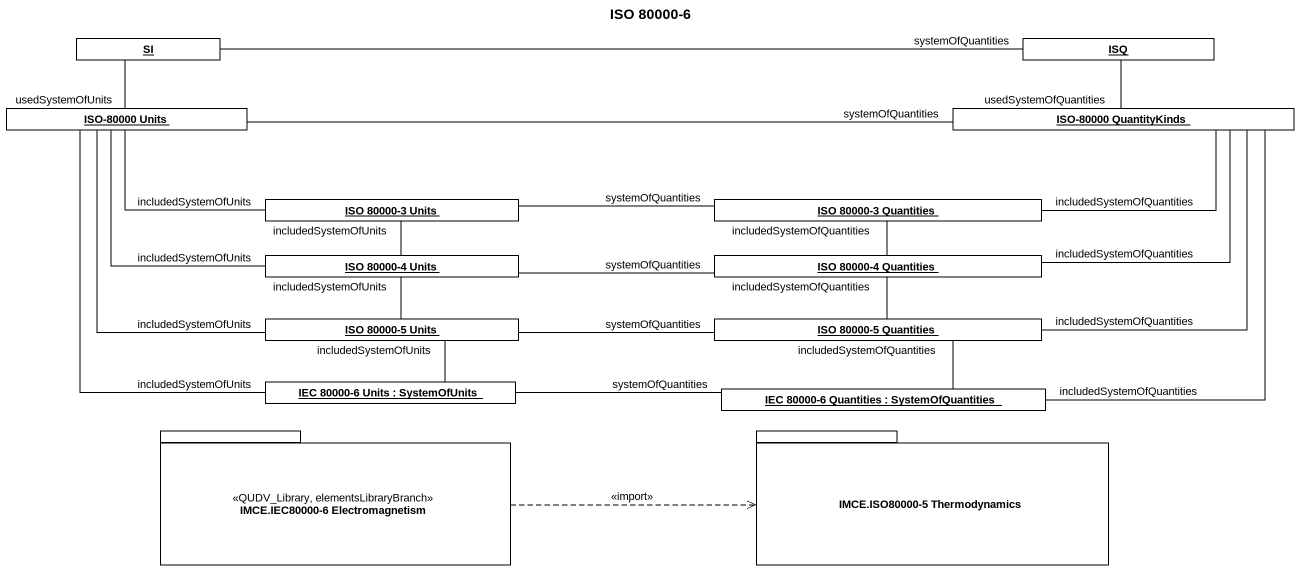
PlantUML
@startuml
title ISO 80000-6
hide circle
hide empty members
object SI #FFFFFF
object ISQ #FFFFFF
object "ISO-80000 Units" as ISO_80000_Units #FFFFFF
object "ISO-80000 QuantityKinds" as ISO_80000_QuantityKinds #FFFFFF
object "ISO 80000-3 Units" as ISO_80000_3_Units #FFFFFF
object "ISO 80000-3 Quantities" as ISO_80000_3_Quantities #FFFFFF
object "ISO 80000-4 Units" as ISO_80000_4_Units #FFFFFF
object "ISO 80000-4 Quantities" as ISO_80000_4_Quantities #FFFFFF
object "ISO 80000-5 Units" as ISO_80000_5_Units #FFFFFF
object "ISO 80000-5 Quantities" as ISO_80000_5_Quantities #FFFFFF
object "IEC 80000-6 Units : SystemOfUnits" as IEC_80000_6_Units #FFFFFF
object "IEC 80000-6 Quantities : SystemOfQuantities" as IEC_80000_6_Quantities #FFFFFF
package "IMCE.IEC80000-6 Electromagnetism" as IMCE_IEC80000_6 <<QUDV_Library, elementsLibraryBranch>> {
}
package "IMCE.ISO80000-5 Thermodynamics" as IMCE_ISO80000_5 {
}
ISQ -left- SI : systemOfQuantities
ISO_80000_Units -up- SI : usedSystemOfUnits
ISO_80000_QuantityKinds -up- ISQ : usedSystemOfQuantities
ISO_80000_QuantityKinds -left- ISO_80000_Units : systemOfQuantities
ISO_80000_3_Units -left- ISO_80000_Units : includedSystemOfUnits
ISO_80000_3_Units -- ISO_80000_4_Units : includedSystemOfUnits
ISO_80000_3_Quantities -right- ISO_80000_QuantityKinds : includedSystemOfQuantities
ISO_80000_3_Quantities -left- ISO_80000_3_Units : systemOfQuantities
ISO_80000_3_Quantities -- ISO_80000_4_Quantities : includedSystemOfQuantities
ISO_80000_4_Units -left- ISO_80000_Units : includedSystemOfUnits
ISO_80000_4_Units -- ISO_80000_5_Units : includedSystemOfUnits
ISO_80000_4_Quantities -up- ISO_80000_QuantityKinds : includedSystemOfQuantities
ISO_80000_4_Quantities -left- ISO_80000_4_Units : systemOfQuantities
ISO_80000_4_Quantities -- ISO_80000_5_Quantities : includedSystemOfQuantities
ISO_80000_5_Units -up- ISO_80000_Units : includedSystemOfUnits
ISO_80000_5_Units -- IEC_80000_6_Units : includedSystemOfUnits
ISO_80000_5_Quantities -up- ISO_80000_QuantityKinds : includedSystemOfQuantities
ISO_80000_5_Quantities -left- ISO_80000_5_Units : systemOfQuantities
ISO_80000_5_Quantities -- IEC_80000_6_Quantities : includedSystemOfQuantities
IEC_80000_6_Units -up- ISO_80000_Units : includedSystemOfUnits
IEC_80000_6_Quantities -up- ISO_80000_QuantityKinds : includedSystemOfQuantities
IEC_80000_6_Quantities -left- IEC_80000_6_Units : systemOfQuantities
IMCE_IEC80000_6 .right.> IMCE_ISO80000_5 : <<import>>
@enduml
